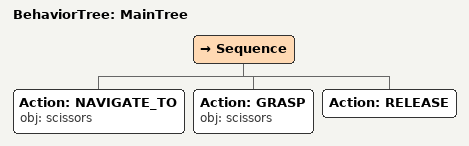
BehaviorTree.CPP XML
<root main_tree_to_execute="MainTree">
  <BehaviorTree ID="MainTree">
    <Sequence>
      <!-- Navigate to scissors (navigate arm trajectory around book_stack and brown_pen_holder) -->
      <Action ID="NAVIGATE_TO" obj="scissors"/>
      <!-- Grasp scissors -->
      <Action ID="GRASP" obj="scissors"/>
      <!-- Release -->
      <Action ID="RELEASE"/>
    </Sequence>
  </BehaviorTree>
</root>
